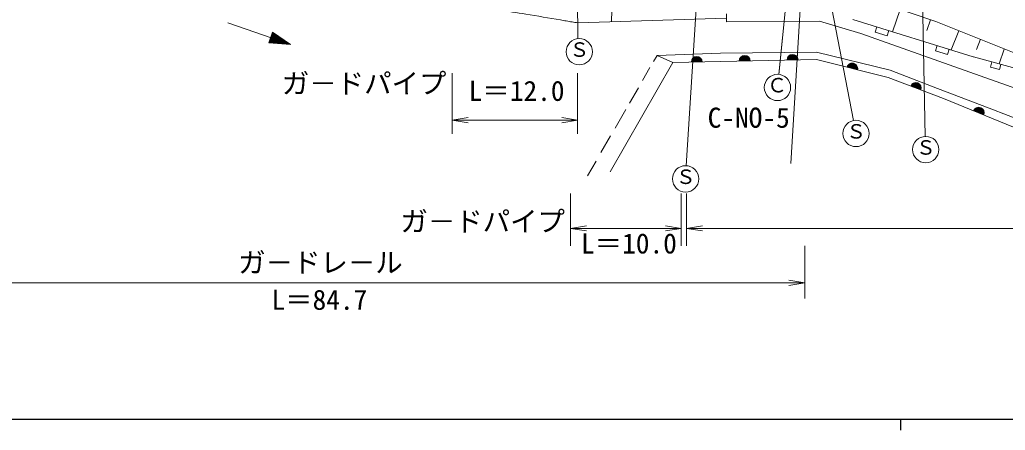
# Model space of a CAD drawing. Units: millimetres, scale not verified. Extents: x 40000 to 680000, y 20000 to 380000.
# Drawn here: x 87685 to 177554, y 204000 to 241413 of the extents above; entities that cross this region are included whole.
import ezdxf
from ezdxf.enums import TextEntityAlignment as Align

# ---------------------------------------------------------------- set-up
doc = ezdxf.new("R2010")
doc.units = ezdxf.units.MM
doc.header["$LTSCALE"] = 1000
for name, color, linetype, lineweight in [('M-BGD', 7, 'Continuous', 13), ('M-STR-STR3', 7, 'Continuous', 13), ('M-STR-STRC', 7, 'Continuous', 13), ('M-TTL-BAND', 7, 'Continuous', 25)]:
    doc.layers.add(name, color=color, linetype=linetype, lineweight=lineweight)
doc.styles.add('ＭＳ ゴシック', font='')
doc.styles.get('ＭＳ ゴシック').set_extended_font_data('MS Gothic')

# ---------------------------------------------------------------- blocks, each defined once
blk = doc.blocks.new('open_arrow')
at = {"color": 0, "linetype": 'Continuous', "lineweight": -2}
blk.add_lwpolyline([(7.5, 1.25), (0, 0), (7.5, -1.25)], dxfattribs=at)

msp = doc.modelspace()

# ---------------------------------------------------------------- linework, layer by layer
at = {"layer": 'M-BGD'}
for p, q in [((159269, 249087), (157996, 228320)), ((141655, 241227), (141719, 244813)), ((166532, 242844), (171216, 241239)), ((166532, 242844), (171216, 241239)), ((152127, 241227), (152132, 241941)), ((167283, 240315), (167979, 242348)), ((167283, 240315), (167979, 242348)), ((106669, 241143), (112386, 239157)), ((138579, 241128), (152130, 241567)), ((160615, 241267), (152127, 241227)), ((164369, 240151), (160615, 241267)), ((163649, 241445), (174617, 238035)), ((163649, 241445), (174617, 238035)), ((170413, 240421), (170748, 241399)), ((170413, 240421), (170748, 241399)), ((171216, 241239), (178980, 238166)), ((171216, 241239), (178980, 238166)), ((110731, 240280), (110391, 239302)), ((110758, 240261), (110424, 239299)), ((110801, 240232), (110476, 239296)), ((110844, 240203), (110527, 239292)), ((110887, 240174), (110579, 239288)), ((110930, 240145), (110631, 239284)), ((110972, 240116), (110682, 239281)), ((112386, 239157), (110731, 240280)), ((111015, 240087), (110734, 239277)), ((111058, 240058), (110786, 239273)), ((111101, 240029), (110837, 239269)), ((111144, 240000), (110889, 239266)), ((111187, 239971), (110941, 239262)), ((182705, 233667), (164369, 240151)), ((165694, 240285), (165843, 240763)), ((165694, 240285), (165843, 240763)), ((166791, 239944), (165694, 240285)), ((166791, 239944), (165694, 240285)), ((166791, 239944), (166940, 240422)), ((166791, 239944), (166940, 240422)), ((172614, 238657), (173308, 240411)), ((172614, 238657), (173308, 240411)), ((112386, 239157), (110391, 239302)), ((111229, 239942), (110992, 239258)), ((111272, 239913), (111044, 239255)), ((111315, 239884), (111095, 239251)), ((111358, 239855), (111147, 239247)), ((111401, 239825), (111199, 239243)), ((111444, 239796), (111250, 239240)), ((111487, 239767), (111302, 239236)), ((111529, 239738), (111354, 239232)), ((111572, 239709), (111405, 239228)), ((111615, 239680), (111457, 239225)), ((111658, 239651), (111508, 239221)), ((111701, 239622), (111560, 239217)), ((111744, 239593), (111612, 239213)), ((111786, 239564), (111663, 239210)), ((111829, 239535), (111715, 239206)), ((111872, 239506), (111767, 239202)), ((111915, 239477), (111818, 239198)), ((111958, 239448), (111870, 239195)), ((112001, 239419), (111921, 239191)), ((112043, 239390), (111973, 239187)), ((112086, 239361), (112025, 239183)), ((112129, 239331), (112076, 239180)), ((112172, 239302), (112128, 239176)), ((112215, 239273), (112180, 239172)), ((112258, 239244), (112231, 239168)), ((112300, 239215), (112283, 239165)), ((112343, 239186), (112334, 239161)), ((171178, 238580), (171327, 239058)), ((171178, 238580), (171327, 239058)), ((174920, 238709), (175284, 239629)), ((174920, 238709), (175284, 239629)), ((145798, 238167), (145473, 237604)), ((145798, 238167), (151590, 238359)), ((147243, 237513), (145798, 238167)), ((151590, 238359), (160336, 238454)), ((160336, 238454), (167053, 236804)), ((172275, 238239), (171178, 238580)), ((172275, 238239), (171178, 238580)), ((172275, 238239), (172424, 238717)), ((172275, 238239), (172424, 238717)), ((177439, 238741), (176996, 237389)), ((141536, 227551), (147243, 237513)), ((147243, 237513), (160340, 237800)), ((160340, 237800), (166860, 236137)), ((174647, 238031), (183028, 235741)), ((176191, 237091), (176323, 237573)), ((177029, 236862), (177161, 237344)), ((145155, 237053), (144468, 235862)), ((167053, 236804), (171374, 235160)), ((177029, 236862), (176191, 237091)), ((166860, 236137), (171929, 234238)), ((144097, 235219), (143288, 233818)), ((171374, 235160), (176069, 233342)), ((171929, 234238), (178317, 231629)), ((142943, 233220), (141967, 231526)), ((176069, 233342), (183296, 230601)), ((141563, 230827), (140688, 229311)), ((140238, 228530), (139458, 227179)), ((159267, 215994), (159267, 220809))]:
    msp.add_line(p, q, dxfattribs=at)
for centre, radius, start, end in [((153792, 237656), 500, 1.2552, 181.2552), ((153792, 237656), 500, 1.2552, 181.2552), ((158157, 237752), 500, 1.2552, 181.2552), ((158157, 237752), 500, 1.2552, 181.2552), ((158157, 237752), 450, 1.2552, 181.2552), ((158157, 237752), 400, 1.2552, 181.2552), ((149426, 237560), 500, 1.2552, 181.2552), ((149426, 237560), 500, 1.2552, 181.2552), ((149426, 237560), 450, 1.2552, 181.2552), ((149426, 237560), 400, 1.2552, 181.2552), ((149426, 237560), 350, 1.2552, 181.2552), ((149426, 237560), 300, 1.2552, 181.2552), ((149426, 237560), 250, 1.2552, 181.2552), ((149426, 237560), 200, 1.2552, 181.2552), ((149426, 237560), 150, 1.2552, 181.2552), ((149426, 237560), 100, 1.2552, 181.2552), ((149426, 237560), 50, 1.2552, 181.2552), ((153792, 237656), 450, 1.2552, 181.2552), ((153792, 237656), 400, 1.2552, 181.2552), ((153792, 237656), 350, 1.2552, 181.2552), ((153792, 237656), 300, 1.2552, 181.2552), ((153792, 237656), 250, 1.2552, 181.2552), ((153792, 237656), 200, 1.2552, 181.2552), ((153792, 237656), 150, 1.2552, 181.2552), ((153792, 237656), 100, 1.2552, 181.2552), ((153792, 237656), 50, 1.2552, 181.2552), ((158157, 237752), 350, 1.2552, 181.2552), ((158157, 237752), 300, 1.2552, 181.2552), ((158157, 237752), 250, 1.2552, 181.2552), ((158157, 237752), 200, 1.2552, 181.2552), ((158157, 237752), 150, 1.2552, 181.2552), ((158157, 237752), 100, 1.2552, 181.2552), ((158157, 237752), 50, 1.2552, 181.2552), ((163600, 236968), 500, 345.69851, 165.69851), ((163600, 236968), 500, 345.69851, 165.69851), ((163600, 236968), 450, 345.69851, 165.69851), ((163600, 236968), 400, 345.69851, 165.69851), ((163600, 236968), 350, 345.69851, 165.69851), ((163600, 236968), 300, 345.69851, 165.69851), ((163600, 236968), 250, 345.69851, 165.69851), ((163600, 236968), 200, 345.69851, 165.69851), ((163600, 236968), 150, 345.69851, 165.69851), ((163600, 236968), 100, 345.69851, 165.69851), ((163600, 236968), 50, 345.69851, 165.69851), ((169395, 235188), 500, 339.4582, 159.4582), ((169395, 235188), 500, 339.4582, 159.4582), ((169395, 235188), 450, 339.4582, 159.4582), ((169395, 235188), 400, 339.4582, 159.4582), ((169395, 235188), 350, 339.4582, 159.4582), ((169395, 235188), 300, 339.4582, 159.4582), ((169395, 235188), 250, 339.4582, 159.4582), ((169395, 235188), 200, 339.4582, 159.4582), ((169395, 235188), 150, 339.4582, 159.4582), ((169395, 235188), 100, 339.4582, 159.4582), ((169395, 235188), 50, 339.4582, 159.4582), ((175123, 232934), 500, 337.78632, 157.78632), ((175123, 232934), 500, 337.78632, 157.78632), ((175123, 232934), 450, 337.78632, 157.78632), ((175123, 232934), 400, 337.78632, 157.78632), ((175123, 232934), 350, 337.78632, 157.78632), ((175123, 232934), 300, 337.78632, 157.78632), ((175123, 232934), 250, 337.78632, 157.78632), ((175123, 232934), 200, 337.78632, 157.78632), ((175123, 232934), 150, 337.78632, 157.78632), ((175123, 232934), 100, 337.78632, 157.78632), ((175123, 232934), 50, 337.78632, 157.78632)]:
    msp.add_arc(centre, radius, start, end, dxfattribs=at)
msp.add_open_spline([(77463, 266548), (77590, 266471), (77717, 266393), (77844, 266315), (77970, 266237), (78096, 266158), (78222, 266079), (78347, 265999), (78473, 265919), (78598, 265838), (79349, 265358), (80106, 264882), (80823, 264353), (80918, 264282), (81013, 264211), (81108, 264140), (81676, 263713), (82248, 263284), (82778, 262817), (83521, 262161), (84178, 261427), (84991, 260804), (85580, 260354), (86250, 259961), (86578, 259333), (86701, 259096), (86775, 258827), (86760, 258539), (86744, 258228), (86622, 257896), (86705, 257659), (86813, 257354), (87260, 257207), (87680, 257075), (88108, 256941), (88507, 256822), (88707, 256546), (88858, 256337), (88897, 256038), (88918, 255700), (88939, 255362), (88943, 254984), (89128, 254854), (89304, 254731), (89642, 254830), (89952, 254904), (90644, 255070), (91200, 255110), (91783, 255090), (92728, 255057), (93747, 254863), (94725, 254615), (95733, 254360), (96697, 254047), (97677, 253769), (98857, 253434), (100061, 253150), (101245, 252806), (102323, 252493), (103385, 252130), (104443, 251753), (105451, 251395), (106455, 251025), (107431, 250588), (108231, 250230), (109012, 249828), (109780, 249405), (110492, 249013), (111194, 248603), (111892, 248187), (112689, 247713), (113482, 247230), (114301, 246793), (115200, 246312), (116129, 245887), (117079, 245515), (118002, 245153), (118944, 244841), (119901, 244584), (120850, 244329), (121813, 244129), (122768, 243895), (123833, 243634), (124887, 243331), (125959, 243108), (126930, 242905), (127915, 242768), (128900, 242633), (130551, 242407), (132201, 242188), (133845, 241924), (134898, 241754), (135948, 241567), (137000, 241388), (137175, 241358), (137351, 241328), (137526, 241299), (137701, 241269), (137877, 241240), (138052, 241212), (138228, 241183), (138403, 241156), (138579, 241128)], degree=3, knots=[0, 0, 0, 0, 1, 1, 1, 2, 2, 2, 3, 3, 3, 4, 4, 4, 5, 5, 5, 6, 6, 6, 7, 7, 7, 8, 8, 8, 9, 9, 9, 10, 10, 10, 11, 11, 11, 12, 12, 12, 13, 13, 13, 14, 14, 14, 15, 15, 15, 16, 16, 16, 17, 17, 17, 18, 18, 18, 19, 19, 19, 20, 20, 20, 21, 21, 21, 22, 22, 22, 23, 23, 23, 24, 24, 24, 25, 25, 25, 26, 26, 26, 27, 27, 27, 28, 28, 28, 29, 29, 29, 30, 30, 30, 31, 31, 31, 32, 32, 32, 33, 33, 33, 34, 34, 34, 34], dxfattribs=at)
at = {"layer": 'M-STR-STR3'}
for p, q in [((127123, 231022), (127123, 236553)), ((138555, 231022), (138555, 236553)), ((127123, 232271), (138555, 232271)), ((137915, 220809), (137915, 225587)), ((148010, 220809), (148010, 225587)), ((148499, 220809), (148499, 225587)), ((137915, 222402), (148010, 222402)), ((148499, 222402), (230216, 222402)), ((79261, 217446), (159267, 217446))]:
    msp.add_line(p, q, dxfattribs=at)
at = {"layer": 'M-STR-STRC'}
for p, q in [((138327, 256732), (138591, 239694)), ((150046, 253565), (148467, 228107)), ((159813, 252488), (163703, 232222)), ((169847, 252076), (170236, 230766)), ((169847, 252076), (170236, 230777)), ((158110, 248434), (156891, 236432)), ((158110, 248434), (156892, 236440))]:
    msp.add_line(p, q, dxfattribs=at)
for centre in [(138708, 238499), (156780, 235237), (163940, 231046), (170297, 229579), (148402, 226909)]:
    msp.add_circle(centre, 1200, dxfattribs=at)
at = {"layer": 'M-TTL-BAND'}
for p, q in [((40000, 205000), (579000, 205000)), ((168000, 205000), (168000, 204000))]:
    msp.add_line(p, q, dxfattribs=at)

# ---------------------------------------------------------------- block references
at = {"layer": 'M-STR-STR3', "xscale": 193, "yscale": 193}
for p in [(127123, 232271), (137915, 222402), (148499, 222402)]:
    msp.add_blockref('open_arrow', p, dxfattribs=at)
at = {"layer": 'M-STR-STR3', "xscale": 193, "yscale": 193, "rotation": 180}
for p in [(138555, 232271), (148010, 222402), (159267, 217446)]:
    msp.add_blockref('open_arrow', p, dxfattribs=at)

# ---------------------------------------------------------------- texts
at = {"layer": 'M-STR-STR3', "style": 'ＭＳ ゴシック'}
for s, p in [('ガ－ドパイプ', (111588, 234144)), ('L＝12.0', (128628, 233466)), ('ガ－ドパイプ', (122401, 221571)), ('L＝10.0', (138870, 219559)), ('ガ－ドレ－ル', (107607, 217820)), ('L＝84.7', (110643, 214430))]:
    msp.add_text(s, height=1833, dxfattribs=at).set_placement(p, align=Align.BOTTOM_LEFT)
at = {"layer": 'M-STR-STRC', "style": 'ＭＳ ゴシック'}
for s, height, p in [('Ｓ', 1320, (137818, 237638)), ('Ｃ', 1320, (155836, 234394)), ('C-NO-5', 1833, (150416, 231018)), ('Ｓ', 1320, (163050, 230185)), ('Ｓ', 1320, (169407, 228718)), ('Ｓ', 1320, (147512, 226048))]:
    msp.add_text(s, height=height, dxfattribs=at).set_placement(p, align=Align.BOTTOM_LEFT)

doc.saveas('drawing.dxf')
